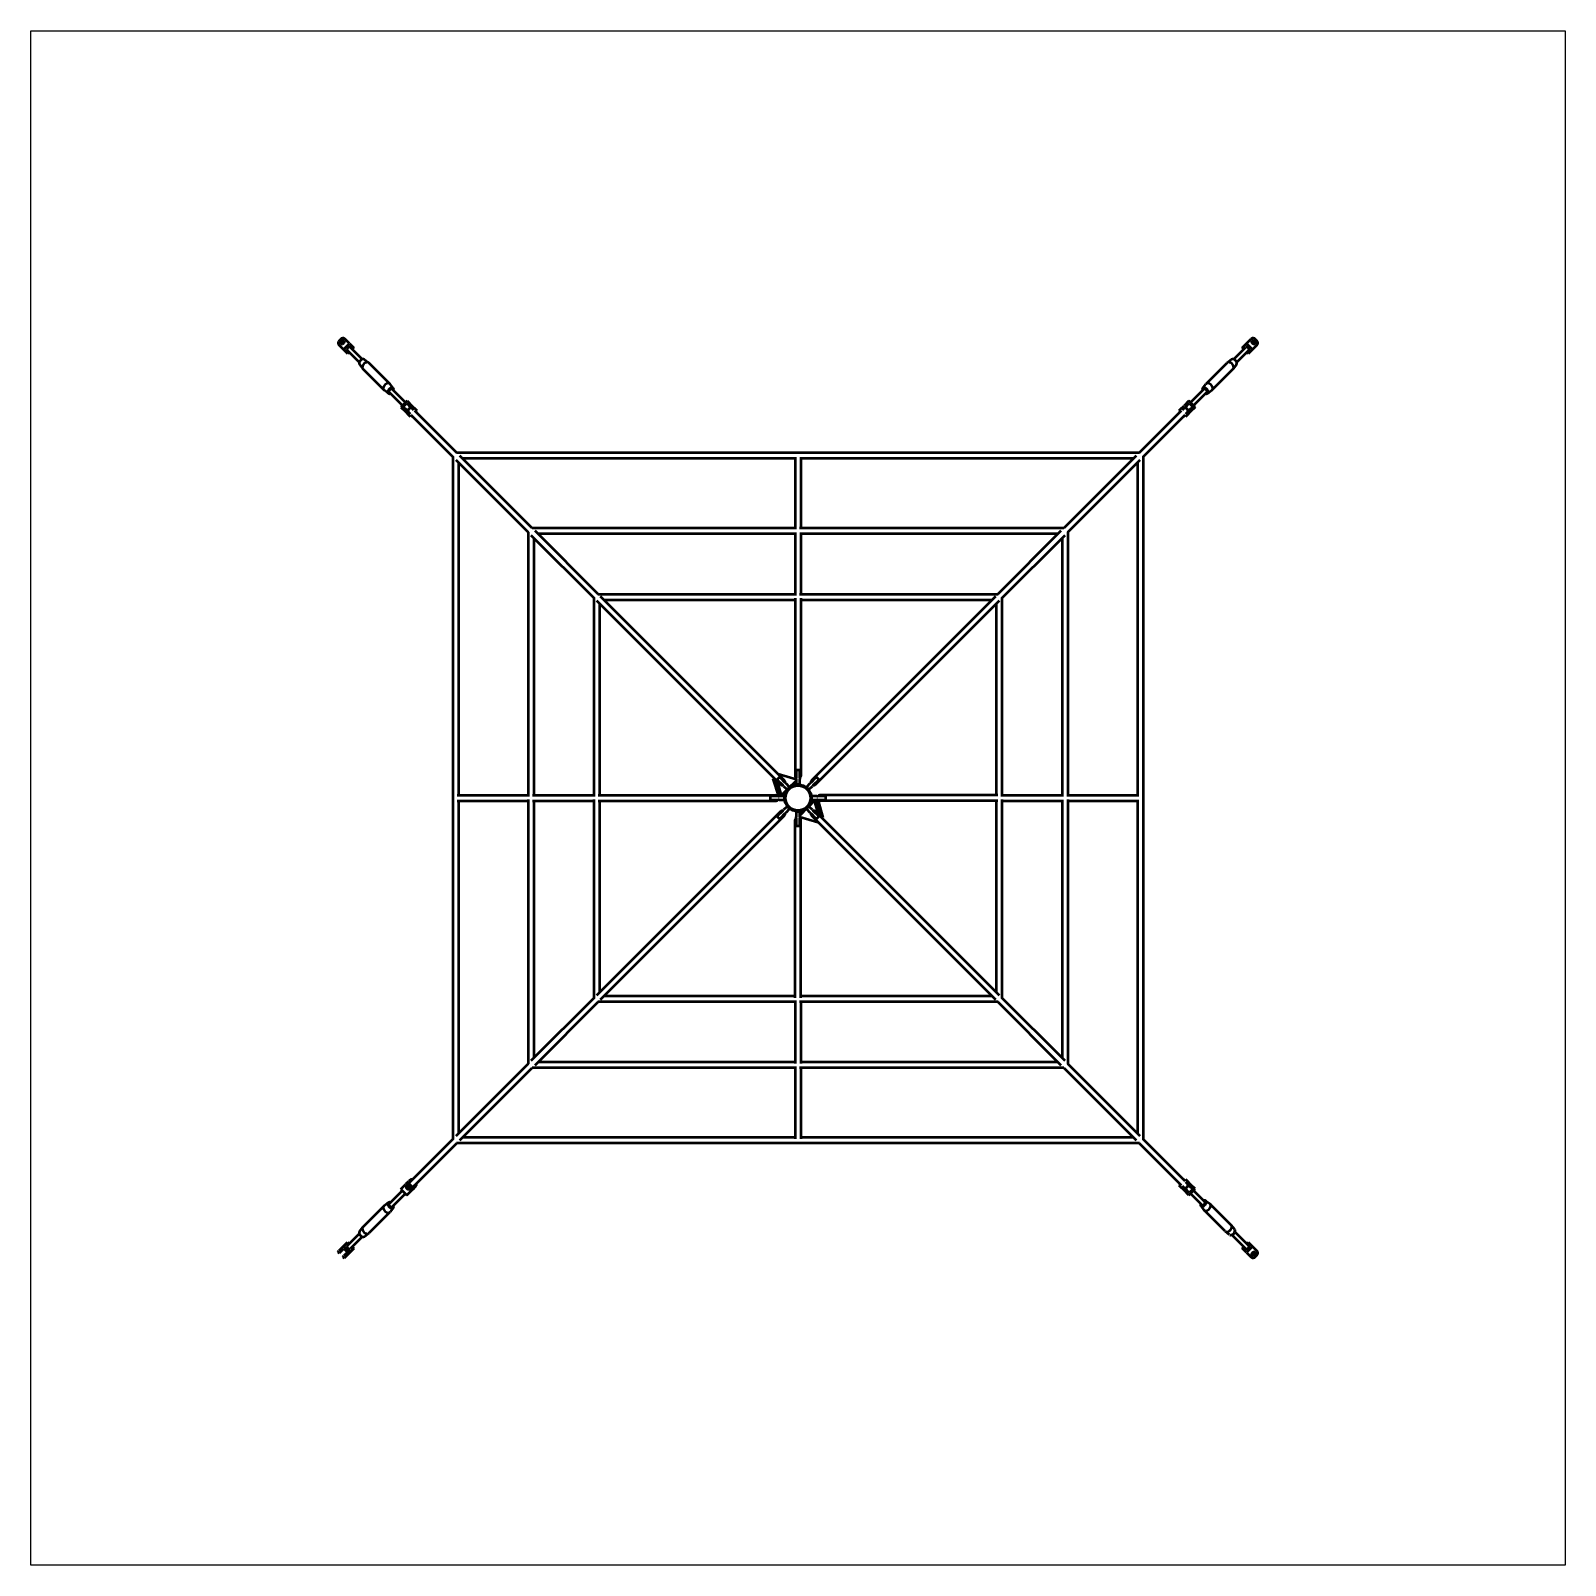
# Model space of a CAD drawing. Header units: millimetres. Extents: x 6250 to 10550, y 3790 to 8090.
import ezdxf

# ---------------------------------------------------------------- set-up
doc = ezdxf.new("R2010")
doc.units = ezdxf.units.MM
doc.header["$LTSCALE"] = 40
doc.layers.add('Geometrie náčrtu (ISO)', color=7, linetype='Continuous', lineweight=25)
doc.layers.add('Viditelná (ISO)', color=7, linetype='Continuous', lineweight=50)

msp = doc.modelspace()

# ---------------------------------------------------------------- linework, layer by layer
at = {"layer": 'Geometrie náčrtu (ISO)'}
for p, q in [((6250, 8090), (10550, 8090)), ((6250, 3790), (6250, 8090)), ((10550, 8090), (10550, 3790)), ((10550, 3790), (6250, 3790))]:
    msp.add_line(p, q, dxfattribs=at)
at = {"layer": 'Viditelná (ISO)'}
for p, q in [((7117.9, 7225), (7115, 7222.1)), ((7143.7, 7213.3), (7130.3, 7226.7)), ((9656.3, 7213.3), (9669.7, 7226.7)), ((9685, 7222.1), (9682.1, 7225)), ((7126.7, 7196.3), (7113.3, 7209.7)), ((7124, 7213.1), (7126.9, 7216)), ((7126.7, 7196.3), (7143.7, 7213.3)), ((7138.3, 7184.8), (7126.7, 7196.3)), ((7170.5, 7161), (7136.7, 7194.8)), ((7142.5, 7189), (7138.3, 7184.8)), ((7143.7, 7213.3), (7155.2, 7201.7)), ((7179, 7169.5), (7145.2, 7203.3)), ((7155.2, 7201.7), (7151, 7197.5)), ((9621, 7169.5), (9654.8, 7203.3)), ((9629.5, 7161), (9663.3, 7194.8)), ((9644.8, 7201.7), (9656.3, 7213.3)), ((9649, 7197.5), (9644.8, 7201.7)), ((9656.3, 7213.3), (9673.3, 7196.3)), ((9661.7, 7184.8), (9657.5, 7189)), ((9673.3, 7196.3), (9661.7, 7184.8)), ((9673.1, 7216), (9676, 7213.1)), ((9673.3, 7196.3), (9686.7, 7209.7)), ((7171, 7154.9), (7180.3, 7142.8)), ((7239.6, 7083.4), (7180.7, 7142.3)), ((7185.1, 7169), (7197.2, 7159.7)), ((7256.6, 7100.4), (7197.7, 7159.3)), ((9543.4, 7100.4), (9602.3, 7159.3)), ((9560.4, 7083.4), (9619.3, 7142.3)), ((9614.9, 7169), (9602.8, 7159.7)), ((9629, 7154.9), (9619.7, 7142.8)), ((7266.3, 7087.8), (7257, 7099.9)), ((9533.7, 7087.8), (9543, 7099.9)), ((7252.2, 7073.7), (7240.1, 7083)), ((7254.6, 7076.9), (7291.9, 7039.6)), ((7263.1, 7085.4), (7300.4, 7048.1)), ((7305, 7052.7), (7287.3, 7035)), ((7305, 7052.7), (7318.4, 7039.3)), ((9495, 7052.7), (9481.6, 7039.3)), ((9512.7, 7035), (9495, 7052.7)), ((9536.9, 7085.4), (9499.6, 7048.1)), ((9545.4, 7076.9), (9508.1, 7039.6)), ((9547.8, 7073.7), (9559.9, 7083)), ((7287.3, 7035), (7300.7, 7021.6)), ((7293.9, 7036.2), (7303.8, 7046.1)), ((7304.6, 7025.5), (7293.9, 7036.2)), ((7310.7, 7011.7), (7300.7, 7021.6)), ((7303.8, 7046.1), (7314.5, 7035.4)), ((7304.6, 7025.5), (7313.6, 7016.5)), ((7314.8, 7035.1), (7304.9, 7025.2)), ((7312.5, 7009.8), (7310.7, 7011.7)), ((7314.2, 7008.1), (7312.5, 7009.8)), ((7317.4, 7011.3), (7314.2, 7008.1)), ((7323.5, 7026.4), (7314.5, 7035.4)), ((7314.8, 7013.9), (7432.7, 6896)), ((7318.4, 7039.3), (7328.3, 7029.3)), ((7444, 6907.3), (7326.1, 7025.2)), ((7328.3, 7029.3), (7330.2, 7027.5)), ((7331.9, 7025.8), (7328.7, 7022.6)), ((7330.2, 7027.5), (7331.9, 7025.8)), ((9473.9, 7025.2), (9356, 6907.3)), ((9367.3, 6896), (9485.2, 7013.9)), ((9468.1, 7025.8), (9469.8, 7027.5)), ((9471.3, 7022.6), (9468.1, 7025.8)), ((9469.8, 7027.5), (9471.7, 7029.3)), ((9471.7, 7029.3), (9481.6, 7039.3)), ((9485.5, 7035.4), (9476.5, 7026.4)), ((9485.8, 7008.1), (9482.6, 7011.3)), ((9495.1, 7025.2), (9485.2, 7035.1)), ((9485.5, 7035.4), (9496.2, 7046.1)), ((9487.5, 7009.8), (9485.8, 7008.1)), ((9486.4, 7016.5), (9495.4, 7025.5)), ((9489.3, 7011.7), (9487.5, 7009.8)), ((9499.3, 7021.6), (9489.3, 7011.7)), ((9506.1, 7036.2), (9495.4, 7025.5)), ((9496.2, 7046.1), (9506.1, 7036.2)), ((9512.7, 7035), (9499.3, 7021.6)), ((7432.7, 6896.6), (7432.7, 4983.4)), ((7441.1, 6887.6), (7644.2, 6684.4)), ((9356.6, 6907.3), (7443.4, 6907.3)), ((7655.6, 6695.8), (7452.4, 6898.9)), ((8392, 6891.3), (7460, 6891.3)), ((8392, 6894.7), (8392, 6695.8)), ((8408, 6894.7), (8408, 6695.8)), ((9340, 6891.3), (8408, 6891.3)), ((9347.6, 6898.9), (9144.4, 6695.8)), ((9155.8, 6684.4), (9358.9, 6887.6)), ((9367.3, 6896.6), (9367.3, 4983.4)), ((7448.7, 6880), (7448.7, 5948)), ((9351.3, 6880), (9351.3, 5948)), ((7644.2, 6685.2), (7644.2, 5944.6)), ((7651.8, 6676.9), (7828.6, 6500)), ((8395.4, 6695.8), (7654.8, 6695.8)), ((7660.2, 6668.4), (7660.2, 5948)), ((7840, 6511.4), (7663.1, 6688.2)), ((8392, 6679.8), (7671.6, 6679.8)), ((8392, 6683.6), (8392, 6511.4)), ((9145.2, 6695.8), (8404.6, 6695.8)), ((8408, 6683.6), (8408, 6511.4)), ((9128.4, 6679.8), (8408, 6679.8)), ((9136.9, 6688.2), (8960, 6511.4)), ((8971.4, 6500), (9148.2, 6676.9)), ((9139.8, 6668.4), (9139.8, 5948)), ((9155.8, 6685.2), (9155.8, 5944.6)), ((7828.6, 5944.2), (7828.6, 6500.9)), ((7835.5, 6493.1), (8351.2, 5977.5)), ((7839.1, 6511.4), (8395.8, 6511.4)), ((8362.5, 5988.8), (7846.9, 6504.5)), ((7856, 6495.4), (8392, 6495.4)), ((8392, 6500.1), (8392, 6001.1)), ((8404.2, 6511.4), (8960.9, 6511.4)), ((8408, 6500.1), (8408, 6001.1)), ((8408, 6495.4), (8944, 6495.4)), ((8953.1, 6504.5), (8437.5, 5988.8)), ((8448.8, 5977.5), (8964.5, 6493.1)), ((8971.4, 6500.9), (8971.4, 5944.2)), ((7844.6, 5948), (7844.6, 6484)), ((8955.4, 6484), (8955.4, 5948)), ((8330, 5994), (8332.4, 5996.3)), ((8346.7, 5945), (8330, 5994)), ((8347.3, 5945), (8333.8, 5994.9)), ((8348.3, 5998.7), (8341.3, 5991.7)), ((8342.5, 5990.4), (8341.3, 5991.7)), ((8342, 5986.7), (8352.7, 5947)), ((8342.5, 5990.4), (8357.1, 5975.8)), ((8395, 5992.2), (8344.2, 6007.1)), ((8348.3, 5998.7), (8349.6, 5997.5)), ((8364.2, 5982.9), (8349.6, 5997.5)), ((8364.2, 5982.9), (8366.5, 5980.6)), ((8376.6, 5970.4), (8366.5, 5980.6)), ((8373.3, 5967.1), (8395, 5988.3)), ((8405, 6018), (8395, 6018)), ((8395, 6016.3), (8395, 6018)), ((8395, 6016.3), (8395, 5995.6)), ((8395, 5992.4), (8395, 5995.6)), ((8395, 5992.4), (8395, 5978)), ((8405, 5978), (8395, 5978)), ((8405, 6018), (8405, 6016.3)), ((8405, 5995.6), (8405, 6016.3)), ((8405, 5995.6), (8405, 5992.4)), ((8405, 5978), (8405, 5992.4)), ((8433.5, 5980.6), (8423.4, 5970.4)), ((8433.5, 5980.6), (8435.8, 5982.9)), ((8450.4, 5997.5), (8435.8, 5982.9)), ((8442.9, 5975.8), (8457.5, 5990.4)), ((8450.4, 5997.5), (8451.7, 5998.7)), ((8458.7, 5991.7), (8451.7, 5998.7)), ((8458.7, 5991.7), (8457.5, 5990.4)), ((7445.3, 5948), (7644.2, 5948)), ((7644.2, 5935.4), (7644.2, 5194.8)), ((7656.4, 5948), (7828.6, 5948)), ((7828.6, 5379.1), (7828.6, 5935.8)), ((7839.9, 5948), (8338.9, 5948)), ((8322, 5945), (8322, 5935)), ((8322, 5945), (8323.7, 5945)), ((8323.7, 5935), (8322, 5935)), ((8344.4, 5945), (8323.7, 5945)), ((8323.7, 5935), (8344.4, 5935)), ((8344.4, 5945), (8347.6, 5945)), ((8347.6, 5935), (8344.4, 5935)), ((8362, 5945), (8347.6, 5945)), ((8347.6, 5935), (8362, 5935)), ((8350.7, 5945), (8352.7, 5947)), ((8352.7, 5947), (8369.5, 5963.4)), ((8359.4, 5973.5), (8357.1, 5975.8)), ((8359.4, 5973.5), (8369.6, 5963.4)), ((8362, 5945), (8362, 5935)), ((8376.6, 5970.4), (8369.6, 5963.4)), ((8430.4, 5963.4), (8423.4, 5970.4)), ((8430.4, 5963.4), (8440.6, 5973.5)), ((8438, 5935), (8438, 5945)), ((8452.4, 5945), (8438, 5945)), ((8438, 5935), (8452.4, 5935)), ((8442.9, 5975.8), (8440.6, 5973.5)), ((8449, 5935), (8446.7, 5932.8)), ((8452.1, 5935), (8465.9, 5885.4)), ((8452.4, 5945), (8455.6, 5945)), ((8455.6, 5935), (8452.4, 5935)), ((8455.4, 5934.9), (8469.4, 5885.6)), ((8476.3, 5945), (8455.6, 5945)), ((8455.6, 5935), (8476.3, 5935)), ((8960.1, 5948), (8461.1, 5948)), ((8476.3, 5945), (8478, 5945)), ((8478, 5935), (8476.3, 5935)), ((8478, 5935), (8478, 5945)), ((8971.4, 5948), (9143.6, 5948)), ((8971.4, 5935.8), (8971.4, 5379.1)), ((9155.8, 5948), (9354.7, 5948)), ((9155.8, 5935.4), (9155.8, 5194.8)), ((7445.3, 5932), (7644.2, 5932)), ((7448.7, 5932), (7448.7, 5000)), ((7656.4, 5932), (7828.6, 5932)), ((7660.2, 5932), (7660.2, 5211.6)), ((8351.2, 5902.5), (7835.5, 5386.9)), ((7839.9, 5932), (8338.9, 5932)), ((7844.6, 5396), (7844.6, 5932)), ((7846.9, 5375.5), (8362.5, 5891.2)), ((8357.1, 5904.2), (8342.5, 5889.6)), ((8349.6, 5882.5), (8364.2, 5897.1)), ((8357.1, 5904.2), (8359.4, 5906.5)), ((8369.6, 5916.6), (8359.4, 5906.5)), ((8366.5, 5899.4), (8364.2, 5897.1)), ((8366.5, 5899.4), (8376.6, 5909.6)), ((8369.6, 5916.6), (8376.6, 5909.6)), ((8395, 5902), (8405, 5902)), ((8395, 5902), (8395, 5887.6)), ((8426.8, 5913), (8405, 5891.4)), ((8405, 5887.6), (8405, 5902)), ((8423.4, 5909.6), (8430.4, 5916.6)), ((8423.4, 5909.6), (8433.5, 5899.4)), ((8440.6, 5906.5), (8430.4, 5916.6)), ((8446.7, 5932.8), (8430.5, 5916.6)), ((8435.8, 5897.1), (8433.5, 5899.4)), ((8435.8, 5897.1), (8450.4, 5882.5)), ((8437.5, 5891.2), (8953.1, 5375.5)), ((8440.6, 5906.5), (8442.9, 5904.2)), ((8457.5, 5889.6), (8442.9, 5904.2)), ((8457.6, 5893.7), (8446.7, 5932.8)), ((8964.5, 5386.9), (8448.8, 5902.5)), ((8960.1, 5932), (8461.1, 5932)), ((8955.4, 5932), (8955.4, 5396)), ((8971.4, 5932), (9143.6, 5932)), ((9139.8, 5932), (9139.8, 5211.6)), ((9155.8, 5932), (9354.7, 5932)), ((9351.3, 5932), (9351.3, 5000)), ((8341.3, 5888.3), (8342.5, 5889.6)), ((8341.3, 5888.3), (8348.3, 5881.3)), ((8349.6, 5882.5), (8348.3, 5881.3)), ((8392, 5379.9), (8392, 5878.9)), ((8395, 5884.4), (8395, 5887.6)), ((8395, 5884.4), (8395, 5863.7)), ((8395, 5862), (8395, 5863.7)), ((8395, 5862), (8405, 5862)), ((8405, 5887.6), (8405, 5884.4)), ((8405, 5887.3), (8456, 5872.7)), ((8405, 5863.7), (8405, 5884.4)), ((8405, 5863.7), (8405, 5862)), ((8408, 5379.9), (8408, 5878.9)), ((8451.7, 5881.3), (8450.4, 5882.5)), ((8451.7, 5881.3), (8458.7, 5888.3)), ((8457.5, 5889.6), (8458.7, 5888.3)), ((8469.4, 5885.6), (8467.6, 5883.7)), ((7828.6, 5380), (7651.8, 5203.1)), ((8392, 5384.6), (7856, 5384.6)), ((8944, 5384.6), (8408, 5384.6)), ((9148.2, 5203.1), (8971.4, 5380)), ((7663.1, 5191.8), (7840, 5368.6)), ((8395.8, 5368.6), (7839.1, 5368.6)), ((8392, 5368.6), (8392, 5196.4)), ((8960.9, 5368.6), (8404.2, 5368.6)), ((8408, 5368.6), (8408, 5196.4)), ((8960, 5368.6), (9136.9, 5191.8)), ((7644.2, 5195.6), (7441.1, 4992.4)), ((7452.4, 4981.1), (7655.6, 5184.2)), ((8395.4, 5184.2), (7654.8, 5184.2)), ((8392, 5200.2), (7671.6, 5200.2)), ((8392, 5184.2), (8392, 4985.3)), ((9145.2, 5184.2), (8404.6, 5184.2)), ((9128.4, 5200.2), (8408, 5200.2)), ((8408, 5184.2), (8408, 4985.3)), ((9144.4, 5184.2), (9347.6, 4981.1)), ((9358.9, 4992.4), (9155.8, 5195.6)), ((8392, 4988.7), (7460, 4988.7)), ((9340, 4988.7), (8408, 4988.7)), ((7432.7, 4984), (7310.5, 4861.8)), ((7321.8, 4850.5), (7444, 4972.7)), ((9356.6, 4972.7), (7443.4, 4972.7)), ((9356, 4972.7), (9473.9, 4854.8)), ((9485.2, 4866.1), (9367.3, 4984)), ((7303.4, 4860.3), (7300.8, 4857.8)), ((7303.4, 4860.3), (7309.8, 4866.8)), ((7312.4, 4869.3), (7309.8, 4866.8)), ((9482.6, 4868.7), (9485.8, 4871.9)), ((9485.8, 4871.9), (9487.5, 4870.2)), ((9495.4, 4854.5), (9486.4, 4863.5)), ((9487.5, 4870.2), (9489.3, 4868.3)), ((9489.3, 4868.3), (9499.3, 4858.4)), ((7254.6, 4803.1), (7291.7, 4840.1)), ((7263.1, 4794.6), (7300.1, 4831.7)), ((7287.4, 4844.4), (7300.8, 4857.8)), ((7287.4, 4844.4), (7304.4, 4827.4)), ((7304.4, 4827.4), (7317.8, 4840.8)), ((7309.4, 4845.8), (7305.8, 4849.4)), ((7316.1, 4853.2), (7313.2, 4856.1)), ((7317.8, 4840.8), (7320.3, 4843.4)), ((7326.8, 4849.8), (7320.3, 4843.4)), ((7326.8, 4849.8), (7329.3, 4852.4)), ((9468.1, 4854.2), (9471.3, 4857.4)), ((9469.8, 4852.5), (9468.1, 4854.2)), ((9471.7, 4850.7), (9469.8, 4852.5)), ((9481.6, 4840.7), (9471.7, 4850.7)), ((9476.5, 4853.6), (9485.5, 4844.6)), ((9495, 4827.3), (9481.6, 4840.7)), ((9485.2, 4844.9), (9495.1, 4854.8)), ((9496.2, 4833.9), (9485.5, 4844.6)), ((9495, 4827.3), (9512.7, 4845)), ((9495.4, 4854.5), (9506.1, 4843.8)), ((9506.1, 4843.8), (9496.2, 4833.9)), ((9512.7, 4845), (9499.3, 4858.4)), ((9531.6, 4799.9), (9499.6, 4831.9)), ((9540.1, 4808.4), (9508.1, 4840.4)), ((7239.6, 4796.6), (7180.7, 4737.7)), ((7256.6, 4779.6), (7197.7, 4720.7)), ((7252.2, 4806.3), (7240.1, 4797)), ((7266.3, 4792.2), (7257, 4780.1)), ((9528.4, 4797.5), (9537.6, 4785.5)), ((9597, 4726.1), (9538.1, 4785)), ((9542.5, 4811.6), (9554.5, 4802.4)), ((9613.9, 4743), (9555, 4801.9)), ((7171, 4725.1), (7180.3, 4737.2)), ((9623.6, 4730.5), (9614.4, 4742.5)), ((7126.6, 4684.3), (7137.7, 4695.4)), ((7170.5, 4719), (7136.7, 4685.2)), ((7137.7, 4695.4), (7142.3, 4690.8)), ((7179, 4710.5), (7145.2, 4676.7)), ((7185.1, 4711), (7197.2, 4720.3)), ((9609.5, 4716.4), (9597.5, 4725.6)), ((9615.6, 4715.9), (9654.8, 4676.7)), ((9624.1, 4724.4), (9663.3, 4685.2)), ((9657.5, 4691), (9661.7, 4695.2)), ((9661.7, 4695.2), (9673.3, 4683.7)), ((7110.7, 4668.4), (7113.2, 4670.9)), ((7110.7, 4668.4), (7114.6, 4664.5)), ((7126.6, 4684.3), (7113.2, 4670.9)), ((7117.1, 4667), (7114.6, 4664.5)), ((7117.1, 4667), (7127.8, 4677.7)), ((7124.5, 4654.6), (7127, 4657.1)), ((7124.5, 4654.6), (7128.4, 4650.7)), ((7144.3, 4666.6), (7126.6, 4684.3)), ((7137.7, 4667.8), (7127, 4657.1)), ((7127.8, 4677.7), (7137.7, 4667.8)), ((7130.9, 4653.2), (7128.4, 4650.7)), ((7144.3, 4666.6), (7130.9, 4653.2)), ((7155.4, 4677.7), (7144.3, 4666.6)), ((7150.8, 4682.3), (7155.4, 4677.7)), ((9644.8, 4678.3), (9649, 4682.5)), ((9656.3, 4666.7), (9644.8, 4678.3)), ((9673.3, 4683.7), (9656.3, 4666.7)), ((9656.3, 4666.7), (9669.7, 4653.3)), ((9676, 4666.9), (9673.1, 4664)), ((9673.3, 4683.7), (9686.7, 4670.3)), ((9682.1, 4655), (9685, 4657.9))]:
    msp.add_line(p, q, dxfattribs=at)
for radius in [38.1, 35.2]:
    msp.add_circle((8400, 5940), radius, dxfattribs=at)
for centre, major_axis, ratio, start_param, end_param in [((7123.2, 7219.6), (7.07, 7.07), 0.757556, 0, 1.570796), ((9676.8, 7219.6), (-7.07, 7.07), 0.757556, 4.712389, 6.283185), ((7120.4, 7216.8), (-7.07, -7.07), 0.757556, 4.712389, 6.283185), ((7125.7, 7214.3), (-4.24, -4.24), 0.757556, 3.547591, 5.877187), ((7129.4, 7207.8), (7.07, 7.07), 0.757556, 1.570796, 1.769103), ((7132.2, 7210.6), (7.07, 7.07), 0.757556, 1.37249, 1.570796), ((7141, 7199), (4.24, 4.24), 0.65277, 0, 3.141593), ((9659, 7199), (4.24, -4.24), 0.65277, 0, 3.141593), ((9667.8, 7210.6), (7.07, -7.07), 0.757556, 1.570796, 1.769103), ((9674.3, 7214.3), (-4.24, 4.24), 0.757556, 3.547591, 5.877187), ((9670.6, 7207.8), (7.07, -7.07), 0.757556, 1.37249, 1.570796), ((9679.6, 7216.8), (7.07, -7.07), 0.757556, 0, 1.570796), ((7178.5, 7161.5), (-7.07, -7.07), 0.65277, 3.227867, 6.196911), ((7189.2, 7150.8), (-8.49, -8.49), 0.65277, 3.141593, 6.283185), ((9610.8, 7150.8), (-8.49, 8.49), 0.65277, 3.141593, 6.283185), ((9621.5, 7161.5), (-7.07, 7.07), 0.65277, 3.227867, 6.196911), ((7248.1, 7091.9), (-8.49, -8.49), 0.65277, 3.055318, 6.36946), ((9551.9, 7091.9), (-8.49, 8.49), 0.65277, 3.055318, 6.36946), ((7258.8, 7081.2), (-7.07, -7.07), 0.65277, 2.214297, 7.210481), ((7258.8, 7081.2), (-4.24, -4.24), 0.65277, 3.141593, 6.283185), ((9541.2, 7081.2), (-7.07, 7.07), 0.65277, 2.214297, 7.210481), ((9541.2, 7081.2), (-4.24, 4.24), 0.65277, 3.141593, 6.283185), ((7313.7, 7026.3), (5.66, 5.66), 0.65277, 0.505361, 2.636232), ((9486.3, 7026.3), (-5.66, 5.66), 0.65277, 3.646953, 5.777825), ((8356.8, 5983.2), (-5.66, -5.66), 0.898632, 5.387521, 7.17885), ((8356.8, 5983.2), (5.66, 5.66), 0.898632, 5.387521, 7.17885), ((8400, 6001.1), (-8, 0), 0.912439, 5.387521, 7.17885), ((8400, 6001.1), (8, 0), 0.912439, 5.387521, 7.17885), ((8443.2, 5983.2), (-5.66, 5.66), 0.898632, 5.387521, 7.17885), ((8443.2, 5983.2), (5.66, -5.66), 0.898632, 5.387521, 7.17885), ((8338.9, 5940), (0, 8), 0.912439, 5.387521, 7.17885), ((8338.9, 5940), (0, -8), 0.912439, 5.387521, 7.17885), ((8461.1, 5940), (0, 8), 0.912439, 5.387521, 7.17885), ((8461.1, 5940), (0, -8), 0.912439, 5.387521, 7.17885), ((8356.8, 5896.8), (-5.66, 5.66), 0.898632, 5.387521, 7.17885), ((8356.8, 5896.8), (5.66, -5.66), 0.898632, 5.387521, 7.17885), ((8443.2, 5896.8), (-5.66, -5.66), 0.898632, 5.387521, 7.17885), ((8443.2, 5896.8), (5.66, 5.66), 0.898632, 5.387521, 7.17885), ((8400, 5878.9), (-8, 0), 0.912439, 5.387521, 7.17885), ((8400, 5878.9), (8, 0), 0.912439, 5.387521, 7.17885), ((7307.9, 4850.7), (-7.07, 7.07), 0.757556, 4.712389, 6.283185), ((7310.4, 4853.2), (-7.07, 7.07), 0.757556, 4.903121, 6.283185), ((7316.9, 4859.7), (-7.07, 7.07), 0.757556, 5.35589, 6.283185), ((7319.4, 4862.3), (-7.07, 7.07), 0.757556, 5.35589, 6.283185), ((7322.3, 4859.4), (7.07, -7.07), 0.757556, 0, 0.927295), ((7310.5, 4850.5), (4.24, -4.24), 0.757556, 3.547591, 5.877187), ((7313.7, 4853.7), (5.66, -5.66), 0.65277, 4.224295, 5.200483), ((7310.7, 4847.9), (7.07, -7.07), 0.757556, 0, 1.570796), ((7313.2, 4850.4), (7.07, -7.07), 0.757556, 0, 1.380064), ((7319.7, 4856.9), (7.07, -7.07), 0.757556, 0, 0.927295), ((9486.3, 4853.7), (-5.66, -5.66), 0.65277, 0.505361, 2.636232), ((7248.1, 4788.1), (8.49, -8.49), 0.65277, 3.055318, 6.36946), ((7258.8, 4798.8), (7.07, -7.07), 0.65277, 2.214297, 7.210481), ((7258.8, 4798.8), (4.24, -4.24), 0.65277, 3.141593, 6.283185), ((9535.8, 4804.2), (-7.07, -7.07), 0.65277, 5.35589, 10.352073), ((9535.8, 4804.2), (-4.24, -4.24), 0.65277, 0, 3.141593), ((9546.5, 4793.5), (-8.49, -8.49), 0.65277, 6.196911, 9.511053), ((7189.2, 4729.2), (8.49, -8.49), 0.65277, 3.141593, 6.283185), ((9605.5, 4734.5), (-8.49, -8.49), 0.65277, 0, 3.141593), ((9616.2, 4723.8), (-7.07, -7.07), 0.65277, 0.086275, 3.055318), ((7178.5, 4718.5), (7.07, -7.07), 0.65277, 3.227867, 6.196911), ((7141, 4681), (-4.24, 4.24), 0.65277, 0, 3.141593), ((9659, 4681), (-4.24, -4.24), 0.65277, 0, 3.141593), ((9676.8, 4660.4), (-7.07, -7.07), 0.757556, 0, 1.570796), ((9667.8, 4669.4), (-7.07, -7.07), 0.757556, 1.37249, 1.570796), ((9674.3, 4665.7), (4.24, 4.24), 0.757556, 3.547591, 5.877187), ((9670.6, 4672.2), (-7.07, -7.07), 0.757556, 1.570796, 1.769103), ((9679.6, 4663.2), (7.07, 7.07), 0.757556, 4.712389, 6.283185)]:
    msp.add_ellipse(centre, major_axis=major_axis, ratio=ratio, start_param=start_param, end_param=end_param, dxfattribs=at)
for centre, major_axis in [((7123.2, 7216.8), (-4.24, -4.24)), ((9676.8, 7216.8), (-4.24, 4.24)), ((7308, 4848), (4.24, -4.24)), ((9676.8, 4663.2), (4.24, 4.24))]:
    msp.add_ellipse(centre, major_axis=major_axis, ratio=0.757556, dxfattribs=at)

doc.saveas('drawing.dxf')
